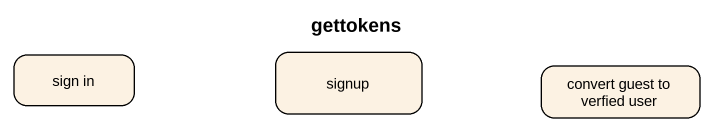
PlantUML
@startuml
title gettokens
hide empty description
state "sign in" as sign_in
state signup
state "convert guest to verfied user" as convert_guest_to_verfied
@enduml
